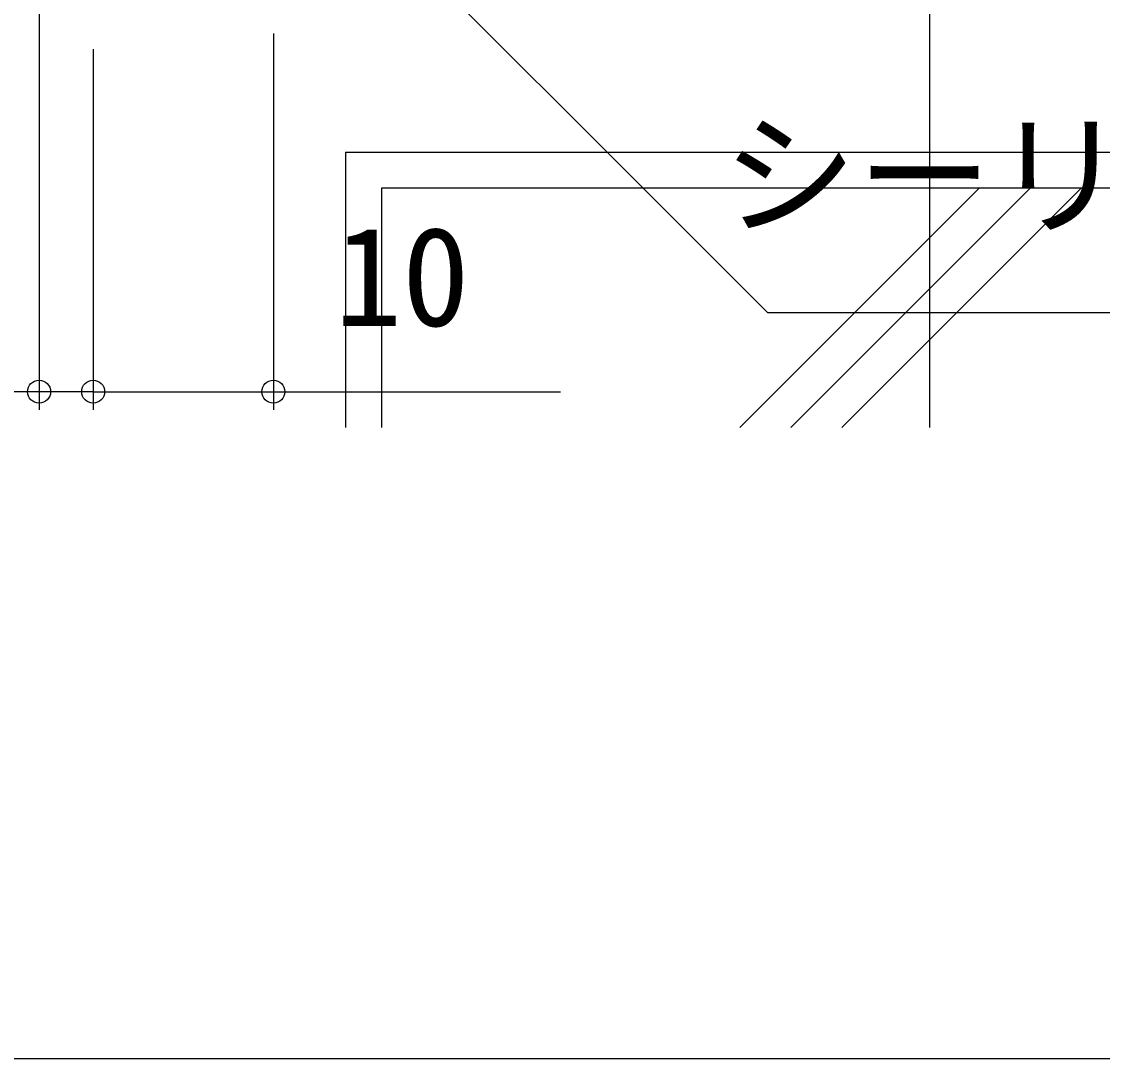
# Model space of a CAD drawing. Units: millimetres, scale not verified. Extents: x -437 to 438, y -281 to 279.
# Drawn here: x -370.8 to -310.8, y -281.2 to -223.7 of the extents above; entities that cross this region are included whole.
import ezdxf
from ezdxf.enums import TextEntityAlignment as Align

# ---------------------------------------------------------------- set-up
doc = ezdxf.new("R2010")
doc.units = ezdxf.units.MM
doc.header["$LTSCALE"] = 2
for name, color, linetype in [('0-7_YKK_D', 6, 'Continuous'), ('0-8_YKK_ZWAK', 7, 'Continuous'), ('0-9_YSS_K', 3, 'Continuous')]:
    doc.layers.add(name, color=color, linetype=linetype)
doc.styles.add('ＭＳ ゴシック', font='')
doc.styles.get('ＭＳ ゴシック').set_extended_font_data('MS Gothic')

msp = doc.modelspace()

# ---------------------------------------------------------------- linework, layer by layer
at = {"layer": '0-7_YKK_D'}
for p, q in [((-369.8, -206.108), (-369.8, -245.208)), ((-356.8, -224.333), (-356.8, -245.208)), ((-366.8, -225.208), (-366.8, -245.208)), ((-366.8, -225.208), (-366.8, -245.208)), ((-369.8, -244.208), (-383.247, -244.208)), ((-366.8, -244.208), (-369.8, -244.208)), ((-366.8, -244.208), (-364.25, -244.208))]:
    msp.add_line(p, q, dxfattribs=at)
for points in [[(-356.659, -212.542), (-354.856, -214.345), (-329.388, -239.813), (-282.13, -239.813)], [(-366.8, -244.208), (-356.8, -244.208), (-340.875, -244.208)]]:
    msp.add_lwpolyline(points, dxfattribs=at)
for centre in [(-369.8, -244.208), (-366.8, -244.208), (-366.8, -244.208), (-356.8, -244.208)]:
    msp.add_circle(centre, 0.637, dxfattribs=at)
at = {"layer": '0-8_YKK_ZWAK'}
msp.add_lwpolyline([(-436.8, -281.2), (438.2, -281.2), (438.2, 243.8)], dxfattribs=at)
at = {"layer": '0-9_YSS_K'}
for p, q in [((-320.4, -219.549), (-320.4, -246.2)), ((-352.8, -230.908), (-242.8, -230.908)), ((-352.8, -230.908), (-352.8, -246.2)), ((-242.8, -232.908), (-350.8, -232.908)), ((-350.8, -232.908), (-350.8, -246.2)), ((-330.921, -246.2), (-317.628, -232.908)), ((-314.8, -232.908), (-328.092, -246.2)), ((-325.264, -246.2), (-311.972, -232.908))]:
    msp.add_line(p, q, dxfattribs=at)

# ---------------------------------------------------------------- texts
at = {"layer": '0-7_YKK_D', "style": 'ＭＳ ゴシック'}
for s, p in [('シーリング', (-331.916, -236.566)), ('10', (-353.401, -242.208))]:
    msp.add_text(s, height=5.499, dxfattribs=at).set_placement(p, align=Align.BOTTOM_LEFT)

doc.saveas('drawing.dxf')
